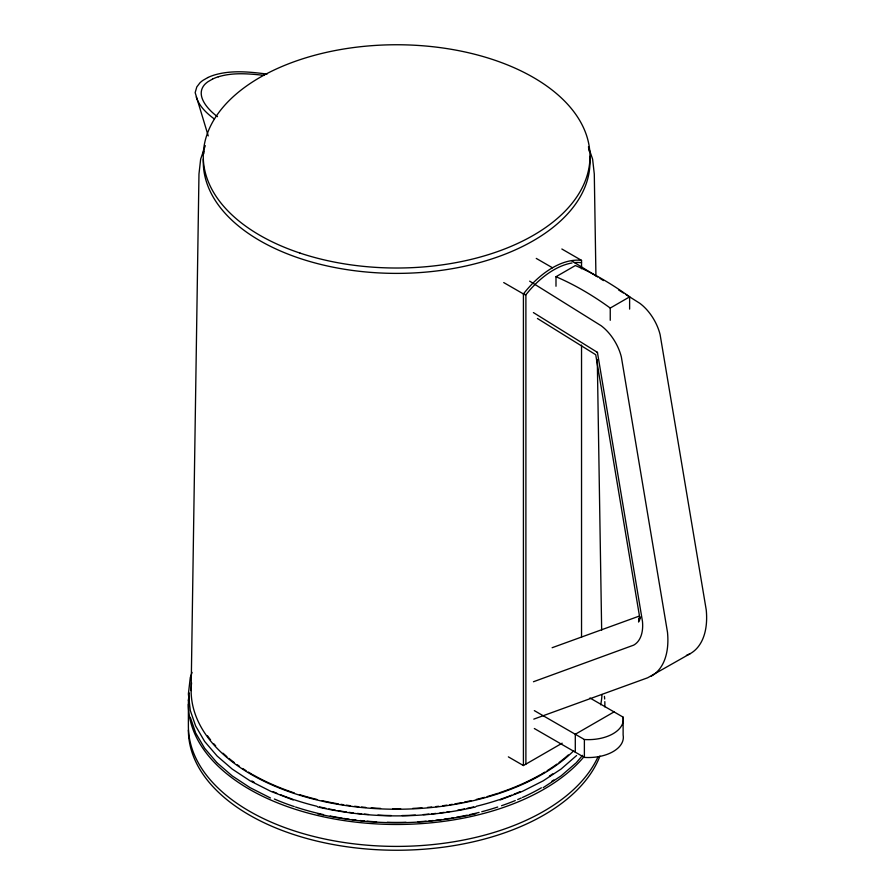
<?xml version="1.0" encoding="UTF-8"?>
<svg xmlns="http://www.w3.org/2000/svg" width="895" height="895" viewBox="0 0 895 895"><rect width="100%" height="100%" fill="white"/><g stroke="black" fill="none" stroke-linecap="round" stroke-linejoin="round"><path stroke-width="1.34" d="M639.533 617.986L639.5 620.347L639.623 616.588L638.56 622.025L639.925 617.707L638.616 620.246L640.529 617.147M188.386 700.83L189.281 692.987M205.279 145.65L200.659 159.12L198.97 174.01L191.127 690.593M192.056 672.38L190.288 677.515L188.386 694.005L190.288 710.496L195.602 725.912L204.664 741.474L217.161 756.062L232.219 769.073L250.097 780.843L270.916 791.381L293.37 800.052M525.891 764.129L525.891 294.779L529.661 290.215A77.507 44.75 -60 0 1 572.028 262.973M576.581 762.372L582.589 755.335M576.581 755.548L561.042 769.073L543.175 780.843L522.344 791.381L499.891 800.052M576.1 762.887L561.042 775.909L543.175 787.667M555.996 286.255L555.996 276.734L575.362 265.546A297.565 171.806 60 0 1 629.621 296.871L629.621 309.111M555.996 276.734A297.565 171.806 60 0 1 610.245 308.059L629.621 296.871M533.789 719.132L647.689 677.772L690.045 653.753A78.145 45.119 60 0 0 706.233 609.898L660.107 334.607A35.621 20.563 60 0 0 639.925 303.383L625.739 294.399M614.048 711.905L575.295 734.269L575.295 752.169M508.36 756.857L523.418 765.549L562.183 743.174M207.853 77.541L202.952 80.371A32.254 16.211 -5.7 0 0 199.932 82.855L196.799 86.938L195.166 92.61L208.244 135.906M212.562 79.062L207.998 81.702A30.184 15.17 -5.7 0 0 204.362 84.868C195.032 95.966 208.557 110.174 217.496 116.663M686.431 655.397L690.045 653.753M552.125 647.723L639.343 616.062M533.454 681.744L633.649 645.15A42.49 24.534 60 0 0 642.453 621.298L597.424 352.373L533.398 312.579M218.302 76.813C233.192 72.204 249.112 73.77 264.349 75.381M475.659 806.943C423.85 818.869 369.411 818.869 317.602 806.943M475.659 813.768C423.85 825.693 369.411 825.693 317.602 813.768M581.537 262.649L577.767 262.448A77.507 44.75 -60 0 0 574.355 262.649M267.034 74.072C249.537 71.835 231.178 69.911 214.017 75.124A32.433 16.3 -5.7 0 0 207.841 77.541M523.418 765.549L523.418 293.929L525.891 294.779M270.469 797.993L250.097 787.667L232.219 775.909L217.161 762.887M561.847 249L581.537 260.378L581.537 268.746M536.262 258.409L552.483 267.773M503.717 282.563L524.649 294.645M589.95 697.988L623.121 717.141L623.121 735.041A35.039 20.227 0 0 1 584.379 757.416L534.326 728.519M534.326 710.619L584.379 739.516A35.039 20.227 0 0 0 623.121 717.141M571.905 260.948L597.647 276.947M599.986 278.401L603.499 280.582M618.713 290.036L623.39 292.945M529.65 281.142L601.183 325.758A35.621 20.563 60 0 1 621.354 356.982L667.491 632.273A78.145 45.119 60 0 1 651.291 676.128M537.425 318.486L595.723 354.722L639.388 615.525M214.252 118.901C206.6 113.273 199.205 106.259 196.24 96.973M597.536 352.91L597.032 352.127M216.679 762.372L204.664 748.298L195.927 733.441M588.407 146.869L592.602 159.12L594.291 174.01L595.936 275.85M190.288 717.32L195.602 732.736M597.289 359.544L601.664 630.158M610.245 308.059L610.245 320.298M584.379 739.516L584.379 757.416M581.537 345.056L581.537 637.117M188.386 704.242L188.386 726.169A208.244 120.232 0 0 0 369.445 845.372A208.244 120.232 0 0 0 597.782 757.282M602.022 694.475A205.503 118.643 0 0 1 600.657 704.801M573.695 750.804A205.503 118.643 0 0 1 336.117 803.978A205.503 118.643 0 0 1 191.575 682.829M584.256 756.409A208.244 120.232 0 0 1 343.68 820.525A208.244 120.232 0 0 1 188.834 696.377M604.427 696.377A208.244 120.232 0 0 1 604.673 699.006M604.819 701.624A208.244 120.232 0 0 1 604.819 706.86M552.718 773.873A204.698 118.185 0 0 1 549.418 776.066M520.062 791.695A204.698 118.185 0 0 1 514.043 794.223M511.593 795.207A204.698 118.185 0 0 1 500.26 799.336M498.985 799.772A204.698 118.185 0 0 1 476.341 806.272M473.668 806.91A204.698 118.185 0 0 1 467.089 808.375M464.438 808.935A204.698 118.185 0 0 1 457.737 810.21M449.614 811.575A204.698 118.185 0 0 1 446.885 811.989M444.155 812.369A204.698 118.185 0 0 1 440.027 812.917M435.876 813.41A204.698 118.185 0 0 1 431.703 813.857M428.929 814.126A204.698 118.185 0 0 1 423.346 814.584M415.369 815.11A204.698 118.185 0 0 1 401.978 815.558M391.283 815.558A204.698 118.185 0 0 1 377.891 815.11M368.516 814.484A204.698 118.185 0 0 1 364.343 814.126M361.558 813.857A204.698 118.185 0 0 1 357.385 813.41M353.245 812.917A204.698 118.185 0 0 1 349.117 812.369M346.376 811.989A204.698 118.185 0 0 1 338.232 810.691M335.536 810.21A204.698 118.185 0 0 1 328.834 808.935M326.172 808.375A204.698 118.185 0 0 1 319.593 806.91M316.931 806.272A204.698 118.185 0 0 1 294.276 799.772M293.001 799.336A204.698 118.185 0 0 1 280.437 794.715M276.79 793.227A204.698 118.185 0 0 1 273.199 791.695M254.124 782.264A204.698 118.185 0 0 1 251.887 780.988M553.804 779.959A204.698 118.185 0 0 1 551.633 781.436M541.374 787.813A204.698 118.185 0 0 1 522.49 797.445M521.248 798.004A204.698 118.185 0 0 1 517.679 799.548M515.263 800.555A204.698 118.185 0 0 1 501.547 805.724M497.687 807.021A204.698 118.185 0 0 1 481.778 811.72M479.071 812.425A204.698 118.185 0 0 1 469.73 814.629M467.089 815.2A204.698 118.185 0 0 1 456.383 817.28M453.675 817.739A204.698 118.185 0 0 1 450.968 818.187M449.614 818.399A204.698 118.185 0 0 1 444.155 819.193M441.403 819.563A204.698 118.185 0 0 1 435.876 820.234M433.102 820.536A204.698 118.185 0 0 1 428.929 820.95M426.143 821.196A204.698 118.185 0 0 1 418.032 821.778M406.006 822.304A204.698 118.185 0 0 1 387.267 822.304M376.56 821.856A204.698 118.185 0 0 1 367.129 821.196M364.343 820.95A204.698 118.185 0 0 1 360.159 820.536M356.009 820.077A204.698 118.185 0 0 1 351.858 819.563M349.117 819.193A204.698 118.185 0 0 1 343.646 818.399M342.293 818.187A204.698 118.185 0 0 1 330.165 816.027M323.531 814.629A204.698 118.185 0 0 1 295.574 807.021M294.276 806.596A204.698 118.185 0 0 1 274.385 799.034M568.314 754.955A204.698 118.185 0 0 1 559.028 762.54M556.97 764.062A204.698 118.185 0 0 1 547.169 770.673M544.876 772.083A204.698 118.185 0 0 1 541.374 774.164M540.256 774.801A204.698 118.185 0 0 1 498.985 792.936M497.687 793.362A204.698 118.185 0 0 1 487.171 796.584M484.486 797.333A204.698 118.185 0 0 1 476.341 799.448M471.05 800.689A204.698 118.185 0 0 1 464.438 802.099M461.764 802.636A204.698 118.185 0 0 1 455.029 803.867M452.322 804.314A204.698 118.185 0 0 1 449.614 804.75M446.885 805.153A204.698 118.185 0 0 1 442.779 805.735M438.639 806.261A204.698 118.185 0 0 1 435.876 806.585M431.703 807.021A204.698 118.185 0 0 1 427.53 807.424M422.026 807.861A204.698 118.185 0 0 1 412.696 808.409M400.647 808.756A204.698 118.185 0 0 1 392.614 808.756M380.565 808.409A204.698 118.185 0 0 1 371.235 807.861M365.731 807.424A204.698 118.185 0 0 1 361.558 807.021M358.772 806.731A204.698 118.185 0 0 1 354.621 806.261M350.482 805.735A204.698 118.185 0 0 1 346.376 805.153M343.646 804.75A204.698 118.185 0 0 1 340.939 804.314M338.232 803.867A204.698 118.185 0 0 1 322.211 800.689M316.931 799.448A204.698 118.185 0 0 1 299.478 794.615M294.276 792.936A204.698 118.185 0 0 1 253.005 774.801M251.887 774.164A204.698 118.185 0 0 1 248.385 772.083M246.091 770.673A204.698 118.185 0 0 1 242.735 768.514M239.457 766.31A204.698 118.185 0 0 1 237.332 764.811M234.233 762.54A204.698 118.185 0 0 1 228.952 758.378M226.927 756.678A204.698 118.185 0 0 1 223.034 753.221M215.661 745.815A204.698 118.185 0 0 1 213.894 743.857M210.571 739.863A204.698 118.185 0 0 1 207.517 735.813M589.771 156.446A193.354 111.629 0 0 1 398.935 273.378A193.354 111.629 0 0 1 203.333 159.097M203.769 153.783A193.354 111.629 0 0 1 204.149 151.132M588.619 148.492A193.354 111.629 0 0 1 589.111 151.132M212.674 78.995A30.184 15.17 -5.7 0 1 218.414 76.746M523.418 293.929A79.252 45.757 -60 0 1 581.537 260.378M599.941 756.051A208.244 120.232 0 0 1 373.953 849.534A208.244 120.232 0 0 1 188.386 730.018M299.948 253.061A193.354 111.629 0 0 0 589.984 156.379A193.354 111.629 0 0 0 299.948 59.708A193.354 111.629 0 0 0 299.948 253.061"/></g></svg>
